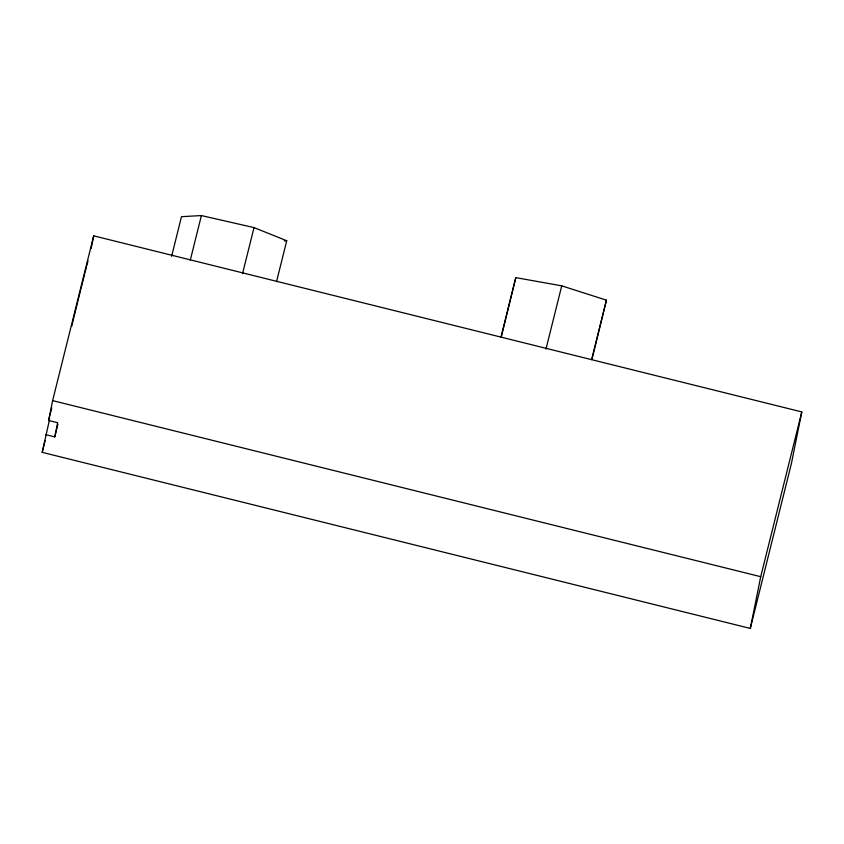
<?xml version="1.0" encoding="UTF-8"?>
<svg xmlns="http://www.w3.org/2000/svg" width="844" height="844" viewBox="0 0 844 844"><rect width="100%" height="100%" fill="white"/><g stroke="black" fill="none" stroke-linecap="round" stroke-linejoin="round"><path stroke-width="1.27" d="M45.766 434.649L54.765 436.886L57.624 422.717L48.614 420.481L52.623 400.605L93.705 235.835L801.8 411.925L791.377 463.662L750.295 628.432L42.2 452.342L49.543 419.51M91.163 248.452L93.705 235.835M591.961 359.386L606.435 300.169L561.735 285.852L515.8 277.623L501.325 336.84M750.295 628.432L760.718 576.695L801.8 411.925M71.729 326.28L72.278 323.99M72.552 322.851L73.882 317.386M74.145 316.289L78.081 300.295M78.365 299.166L80.707 289.766M48.614 420.481L51.769 407.863M42.2 452.342L45.07 440.842M54.765 436.886L57.909 424.268M171.606 256.323L181.492 216.676L201.399 215.568L254.023 227.595L286.738 240.751L276.526 281.674M190.238 260.332L201.399 215.568M242.544 273.635L254.023 227.595M500.977 337.083L515.8 277.623M545.962 349.11L561.735 285.852M591.612 359.628L606.435 300.169M80.992 288.627L84.759 273.604M85.054 272.433L86.478 266.82M86.763 265.691L88.008 260.87M284.249 240.888L286.738 240.751M52.623 400.605L760.718 576.695"/></g></svg>
